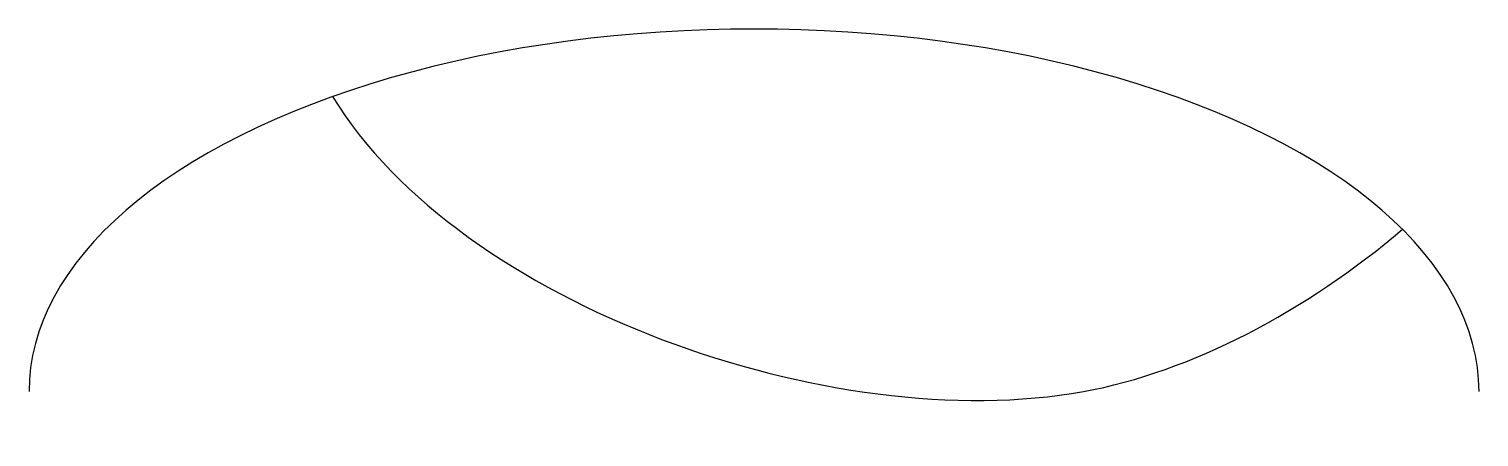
# Model space of a CAD drawing. Header units: millimetres. Extents: x 4 to 26, y 5.3 to 11.5.
import ezdxf

# ---------------------------------------------------------------- set-up
doc = ezdxf.new("R2010")
doc.units = ezdxf.units.MM
doc.layers.get('0').update_dxf_attribs({"lineweight": 25})

msp = doc.modelspace()

# ---------------------------------------------------------------- linework, layer by layer
msp.add_ellipse((15, 6), major_axis=(11, 0), ratio=0.5, start_param=0, end_param=3.141593)
msp.add_open_spline([(8.606, 10.475), (10.539, 7.309), (16.182, 5.31), (20, 6), (21.631, 6.295), (23.387, 7.225), (24.838, 8.461)], degree=3, knots=[33.348263, 33.348263, 33.348263, 33.348263, 44.989181, 44.989181, 44.989181, 49.961663, 49.961663, 49.961663, 49.961663])

doc.saveas('drawing.dxf')
